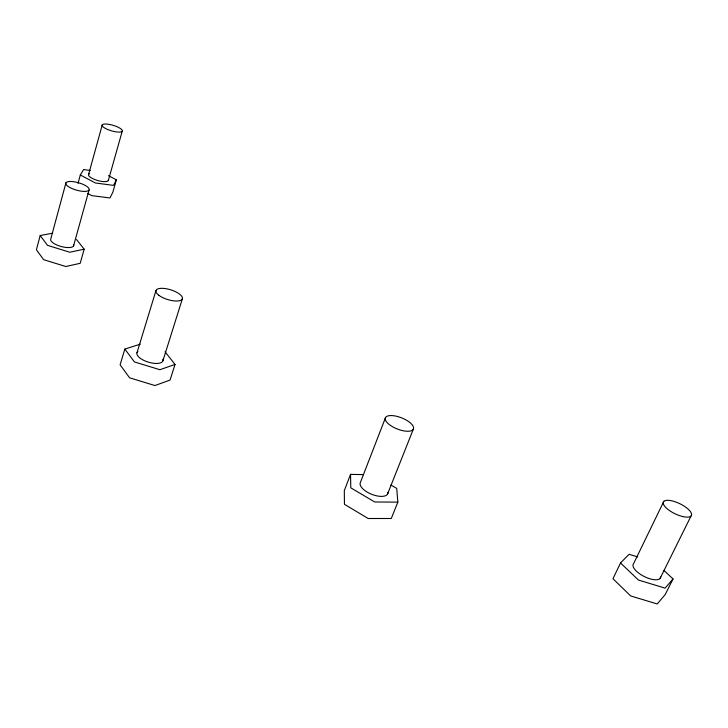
<?xml version="1.0" encoding="UTF-8"?>
<svg xmlns="http://www.w3.org/2000/svg" width="728" height="728" viewBox="0 0 728 728"><rect width="100%" height="100%" fill="white"/><g stroke="black" fill="none" stroke-linecap="round" stroke-linejoin="round"><path stroke-width="1.09" d="M52.735 233.169L40.186 235.544L36.4 249.75L43.616 259.659L65.802 266.521L80.198 263.309L84.157 249.194L76.522 239.512M65.957 182.792L50.814 238.848A11.948 4.213 15.5 0 0 61.562 246.61A11.948 4.213 15.5 0 0 73.701 244.808M78.014 183.383L80.317 174.975L83.602 169.542L90.318 170.461M88.616 174.329L102.257 124.888M73.564 245.909L89.053 190.017A12.139 3.831 15.9 0 0 73.382 181.672A12.139 3.831 15.9 0 0 70.034 187.606A12.139 3.831 15.9 0 0 89.053 190.017M108.326 180.508L122.222 131.204A10.492 2.876 16.4 0 0 108.49 124.27A10.492 2.876 16.4 0 0 105.979 128.719A10.492 2.876 16.4 0 0 122.222 131.204M108.445 175.657L116.371 179.834L112.84 192.256L109.955 197.952L91.846 195.65L87.851 193.502M140.304 344.18L124.852 349.067L120.111 364.792L129.584 377.814L154.937 385.549L170.061 380.061L175.02 364.446L165.029 351.761M136.982 352.789L155.974 290.545M162.936 360.742L182.391 298.717M363.554 474.611L350.532 474.374L344.308 490.617L344.453 504.322L368.186 518.518L391.282 518.482L397.852 502.12L396.724 488.415L390.872 485.003M385.576 417.463L360.487 482.245A14.797 6.516 22 0 0 372.536 494.621A14.797 6.516 22 0 0 387.915 492.355M387.56 494.048L413.304 429.256A15.088 5.97 21.6 0 0 395.013 415.943A15.088 5.97 21.6 0 0 389.908 425.034A15.088 5.97 21.6 0 0 413.304 429.256M637.673 556.911L629.056 554.29L620.529 562.971L612.967 578.724L630.675 595.95L657.22 603.967L665.219 594.539L673.036 578.915L663.972 570.534M663.809 501.365L633.651 563.554A15.252 6.088 26.8 0 0 644.344 576.585A15.252 6.088 26.8 0 0 660.715 576.949M660.096 578.414L691.045 515.997A15.552 5.578 25.8 0 0 673.991 501.401A15.552 5.578 25.8 0 0 667.139 508.754A15.552 5.578 25.8 0 0 691.045 515.997M116.371 179.834L113.523 185.385L95.368 182.983L80.317 174.975M673.036 578.915L665.119 588.133L638.456 580.052L620.529 562.971M175.02 364.446L159.905 369.715L134.434 361.925L124.852 349.067M84.157 249.194L69.752 252.234L47.475 245.327L40.186 235.544M397.852 502.12L374.711 501.983L350.796 487.851L350.532 474.374M162.89 359.223A13.568 5.578 17 0 1 148.303 362.144A13.568 5.578 17 0 1 137.874 351.56M108.381 179.67A10.347 3.176 16.2 0 1 96.87 180.28A10.347 3.176 16.2 0 1 89.38 173.701M158.841 295.286A13.823 5.096 17.2 0 0 181.581 299.854A13.823 5.096 17.2 0 0 167.085 288.889A13.823 5.096 17.2 0 0 158.841 295.286"/></g></svg>
